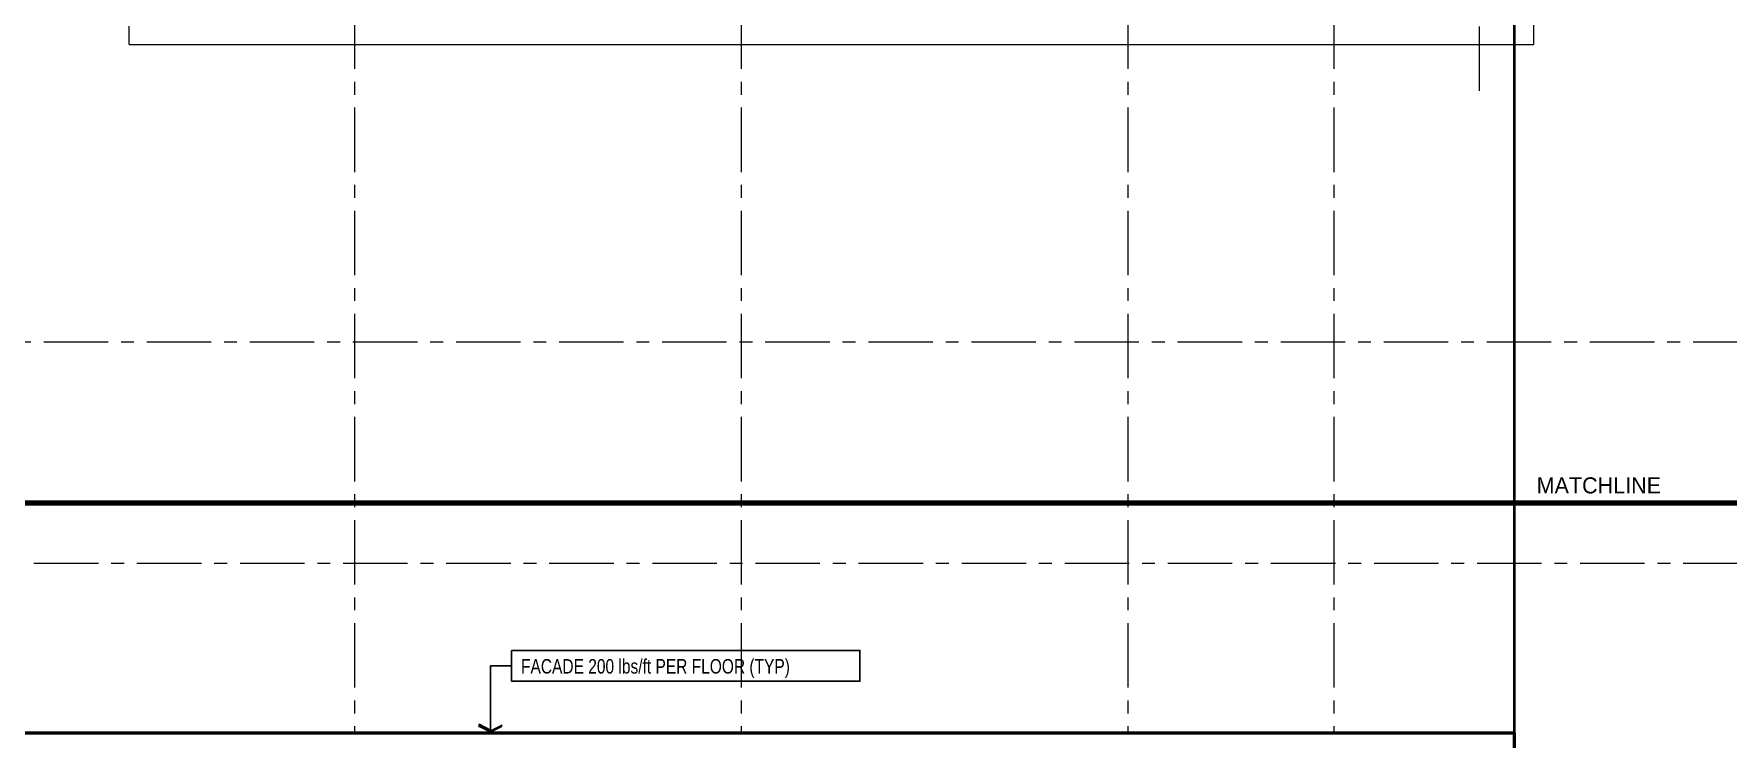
# Model space of a CAD drawing. Header units: inches. Extents: x -26500 to 0, y -3347 to 2257.
# Drawn here: x -22440 to -20862, y -683 to -26 of the extents above; entities that cross this region are included whole.
import ezdxf
from ezdxf.enums import TextEntityAlignment as Align

# ---------------------------------------------------------------- set-up
doc = ezdxf.new("R2010")
doc.units = ezdxf.units.IN
doc.header["$LTSCALE"] = 48
doc.header["$MEASUREMENT"] = 0
doc.linetypes.add('A104$0$CENTER', pattern=[2, 1.25, -0.25, 0.25, -0.25])
for name, color, linetype in [('A104$0$A-ANNO-WEST', 8, 'Continuous'), ('A104$0$A-FLOR-AWNG', 8, 'Continuous'), ('A104$0$A-GRID-GRDP0-12', 8, 'Continuous'), ('A104$0$A-GRID-GRDP0-15', 8, 'Continuous'), ('A104$0$C-PROP', 8, 'Continuous'), ('XREF', 7, 'Continuous')]:
    doc.layers.add(name, color=color, linetype=linetype)
doc.styles.add('NB - 5th floor_plan$0$au101s01', font='au101s01.shx')

# ---------------------------------------------------------------- blocks, each defined once
blk = doc.blocks.new('A104')
at = {"layer": 'A104$0$A-ANNO-WEST', "lineweight": 53, "elevation": -0.0001, "flags": 128}
blk.add_lwpolyline([(-23093.0624, -797.9051), (-22682.0257, -797.9051), (-22682.0257, -676.9042), (-21061.0236, -676.9042), (-21061.0236, -2477.9051), (-22682.0257, -2477.9051), (-22682.0257, -2347.1498), (-22682.0257, -2347.1498), (-23779.0217, -2347.1498), (-23779.0217, -2347.1498), (-23837.3562, -2478.8988), (-25502.0254, -2478.9003), (-25502.0236, -2298.3308), (-25518.812, -2282.5399), (-25684.162, -2209.3266), (-25076.0596, -835.9378), (-24911.085, -908.9844), (-24842.0239, -857.4072), (-24842.0259, -676.9042), (-23039.4874, -676.9057), (-23093.0624, -797.9051)], close=True, dxfattribs=at)
at = {"layer": 'A104$0$A-FLOR-AWNG', "lineweight": 0}
for p, q in [((-21043.0236, 1560.0012), (-21043.0236, -35.9051)), ((-22351.0234, -35.9051), (-22351.0234, -18.9052)), ((-22351.0234, -35.9051), (-21043.0236, -35.9051))]:
    blk.add_line(p, q, dxfattribs=at)
at = {"layer": 'A104$0$A-GRID-GRDP0-12', "linetype": 'A104$0$CENTER', "lineweight": 0}
blk.add_line((-21093.5239, -79.3264), (-21093.5239, 1922.9862), dxfattribs=at)
at = {"layer": 'A104$0$A-GRID-GRDP0-15', "linetype": 'A104$0$CENTER', "lineweight": 0}
for p, q in [((-22141.0236, 2113.2362), (-22141.0236, -676.9042)), ((-21781.0236, 2113.2362), (-21781.0236, -676.9042)), ((-21421.0236, 2113.2362), (-21421.0236, -676.9042)), ((-21229.0236, 2113.2362), (-21229.0236, -676.9042)), ((-21061.0236, -3071.9017), (-21061.0236, 2112.4438)), ((-24638.5067, -312.8426), (-20364.9322, -312.8426)), ((-24743.6228, -518.9051), (-20364.9322, -518.9051))]:
    blk.add_line(p, q, dxfattribs=at)
at = {"layer": 'A104$0$C-PROP', "lineweight": 40, "flags": 128}
blk.add_lwpolyline([(-25004.5437, -676.9041), (-24022.0239, 1542.095), (-21061.0239, 1542.095), (-21061.0239, -676.9042)], dxfattribs=at)
blk = doc.blocks.new('NB - 5th floor_plan')
at = {"layer": 'Defpoints'}
for q in [(-22025.1106, -671.4891), (-22014.2774, -674.1974)]:
    blk.add_line((-22025.1106, -668.7808), q, dxfattribs=at)
at = {"layer": 'Defpoints', "const_width": 5, "elevation": 0.2066}
blk.add_lwpolyline([(-26104.7685, -462.8611), (-19634.7975, -462.8611)], dxfattribs=at)
at = {"layer": 'Defpoints'}
blk.add_lwpolyline([(-22014.2774, -676.0678), (-22014.2774, -614.4314), (-21994.7467, -614.4314)], dxfattribs=at)
blk.add_lwpolyline([(-21994.7467, -600.0565), (-21670.3042, -600.0565), (-21670.3042, -628.8064), (-21994.7467, -628.8064)], close=True, dxfattribs=at)
for points in [[(-22025.1106, -668.7808), (-22014.2774, -674.1974), (-22025.1106, -671.4891), (-22014.2774, -676.9057)], [(-22003.4443, -668.7808), (-22014.2774, -674.1974), (-22003.4443, -671.4891), (-22014.2774, -676.9057)]]:
    blk.add_solid(points, dxfattribs=at)
at = {"layer": 'Defpoints', "style": 'NB - 5th floor_plan$0$au101s01'}
blk.add_text('MATCHLINE', height=15, dxfattribs=at).set_placement((-20982.2143, -453.9801, 0.2066), align=Align.CENTER)
at = {"layer": 'Defpoints', "style": 'NB - 5th floor_plan$0$au101s01', "width": 0.8}
blk.add_text('FACADE 200 lbs/ft PER FLOOR (TYP)', height=13.5, rotation=0.0000001, dxfattribs=at).set_placement((-21985.9784, -621.652))

msp = doc.modelspace()

# ---------------------------------------------------------------- block references
at = {"layer": 'XREF'}
for name in ['A104', 'NB - 5th floor_plan']:
    msp.add_blockref(name, (0, 0), dxfattribs=at)

doc.saveas('drawing.dxf')
